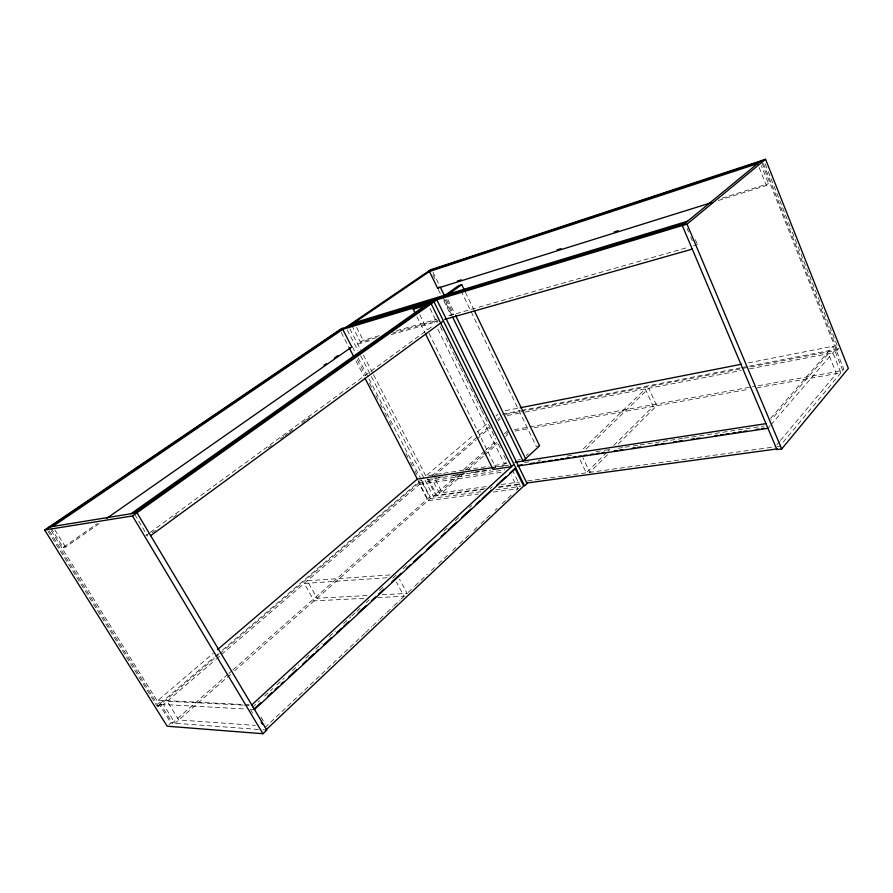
<?xml version="1.0" encoding="UTF-8"?>
<svg xmlns="http://www.w3.org/2000/svg" width="893" height="893" viewBox="0 0 893 893"><rect width="100%" height="100%" fill="white"/><g stroke="black" fill="none" stroke-linecap="round" stroke-linejoin="round"><path stroke-width="0.67" stroke-dasharray="4.46 3.35" d="M776.932 444.692L779.589 441.51M780.482 440.45L836.373 373.598L828.425 353.695L771.619 419.386M505.438 414.397L837.422 350.089L838.516 348.817L790.83 228.485M768.627 427.568L770.134 425.805M770.893 424.934L834.843 350.592M770.525 418.404L833.102 346.205L842.758 370.517L752.475 386.781M607.53 454.716L589.849 472.341L582.861 457.584M618.347 443.944L656.679 405.746L648.843 388.265L585.094 450.039M606.916 452.304L586.255 472.832L579.858 459.348M607.899 451.333L609.874 449.38M613.804 445.462L653.163 406.371L645.326 388.946L582.515 449.625M364.724 633.394L262.631 729.782L264.786 729.938M365.739 632.445L371.801 626.719M372.816 625.759L378.878 620.032M379.893 619.083L385.955 613.357M386.959 612.408L393.032 606.682M394.036 605.722L400.109 599.996M401.113 599.047L407.186 593.32M408.19 592.36L414.263 586.634M415.267 585.685L427.401 574.232M431.442 570.415L434.478 567.546M438.519 563.74L448.632 554.196M452.673 550.378L455.698 547.509M459.75 543.692L469.852 534.148M473.904 530.33L476.929 527.473M480.97 523.655L491.083 514.111M495.124 510.294L497.144 508.385M502.201 503.619L511.298 495.023M516.355 490.257L518.375 488.348M252.395 707.368L259.573 700.771M264.696 696.06L272.89 688.514M276.997 684.741L284.175 678.144M292.368 670.598L298.519 664.95M305.696 658.342L309.793 654.58M315.943 648.921L322.094 643.261M329.271 636.664L335.422 631.005M343.626 623.459L350.793 616.862M351.82 615.924L355.916 612.151M356.943 611.214L360.024 608.379M366.175 602.719L369.244 599.895M379.492 590.463L384.626 585.752M392.82 578.217L396.916 574.445M403.078 568.785L408.201 564.075M444.078 531.078L447.147 528.243M455.352 520.708L459.449 516.935M469.696 507.503L471.75 505.617M490.201 488.65L492.255 486.763M526.29 455.575L528.299 453.733M493.059 469.439L495.582 467.162L427.859 330.979M460.174 474.663L436.119 495.883L373.542 374.725M465.387 470.053L496.754 442.381M506.085 434.154L508.173 432.312M464.047 473.312L442.135 492.679L434.355 477.554M468.222 469.629L483.861 455.787M484.91 454.872L497.423 443.799M505.773 436.42L507.86 434.578M230.55 674.427L175.084 723.241L163.43 704.488L215.135 660.039M234.736 670.743L430.415 498.506L421.987 482.242L221.475 654.591M458.399 474.172L433.306 496.262L425.012 480.233M463.623 469.562L484.542 451.155M485.58 450.228L496.039 441.03M504.4 433.663L507.537 430.906M169.011 724.569L170.876 722.928L261.236 729.681M227.838 674.349L172.405 723.04L158.206 700.224L213.204 653.296M228.887 673.434L232.024 670.676M233.073 669.761L430.102 496.698L483.37 489.464M431.989 475.913L489.219 426.597M497.412 419.531L499.645 417.611M433.752 476.382L475.958 439.948M477.018 439.043L489.677 428.104M498.115 420.826L500.225 418.996M718.407 200.478L766.317 185.521L768.505 183.645L761.349 165.64M216.195 659.134L220.415 655.507M47.965 531.123L157.09 706.117L214.13 657.237M215.191 656.333L218.361 653.62M222.58 649.992L420.112 480.735L421.697 480.501L219.834 653.676M426.91 475.109L472.888 435.695M477.074 432.112L487.522 423.159M495.883 415.993L497.981 414.196M157.09 706.117L158.608 706.196L218.83 654.536M152.145 532.786L155.527 530.308M173.532 517.136L176.903 514.658M268.079 447.94L271.45 445.473M280.458 438.887L283.829 436.409M284.956 435.583L288.339 433.116M289.455 432.29L292.837 429.823M301.834 423.237L305.216 420.759M306.344 419.933L309.715 417.466M434.456 322.328L437.213 320.319M145.771 535.655L149.142 533.199M150.27 532.373L433.719 325.286M51.035 528.02L63.124 547.442L97.315 523.577M63.124 547.442L65.602 547.119L99.815 523.186M379.268 335.69L363.228 340.278L357.736 344.118L372.459 339.943M721.957 198.224L768.505 183.645M396.648 330.711L436.755 319.236M448.788 315.798L688.09 247.339M693.437 245.809L697.455 244.66M376.533 337.621L360.482 342.198L352.032 325.789M392.585 333.044L438.061 320.085M391.19 334.618L438.016 321.324M505.215 410.713L518.878 408.023M748.39 362.871L833.102 346.205M502.592 414.118L520.351 410.668M521.713 410.4L740.197 367.927M741.558 367.67L838.516 348.817M507.414 415.491L523.834 412.332M525.196 412.064L741.29 370.472M749.495 368.887L832.923 352.824L840.871 372.794L757.353 387.729M514.446 429.656L751.102 387.026M515.015 431.085L528.712 428.64M534.181 427.658L749.138 389.203M539.595 445.819L536.302 446.366L462.172 293.239M517.605 459.984L520.273 459.571M428.618 475.589L435.505 474.529M436.878 474.317L442.381 473.469M443.765 473.257L464.416 470.075M465.8 469.863L489.208 466.258M494.711 465.409L508.485 463.288M494.242 467.151L508.005 465.052M524.526 462.529L530.029 461.692M538.289 460.431L541.035 460.007M567.189 456.022L574.076 454.972M596.089 451.612L602.976 450.563M604.349 450.351L609.852 449.503M618.112 448.253L623.615 447.404M625 447.192L631.876 446.143M633.26 445.942L638.763 445.094M640.136 444.881L669.036 440.472M670.42 440.26L682.799 438.374M684.183 438.162L764.006 425.983M499.031 466.626L508.564 465.175M433.931 478.146L436.688 477.722M438.072 477.521L443.575 476.683M453.22 475.232L458.723 474.395M460.107 474.183L465.61 473.357M471.124 472.52L473.882 472.107M475.255 471.895L480.769 471.069M482.142 470.857L487.656 470.019M427.714 479.597L491.083 470.042M419.185 482.655L505.025 469.852M501.051 472.364L419.453 484.408L427.914 500.705L478.369 494.019M486.183 486.618L439.3 493.07L432.123 479.139M501.341 484.531L519.268 482.064M527.54 480.925L541.325 479.016M542.71 478.827L775.704 446.746M777.089 446.556L779.846 446.165L843.829 369.222L761.595 162.046M485.122 488.683L436.833 495.258L428.428 478.972M498.919 486.797L519.614 483.984M498.394 487.433L520.239 484.464M480.892 491.742L427.613 498.886L417.332 479.083M495.861 489.732L520.507 486.417L512.303 470.031M493.371 492.032L517.918 488.772L511.533 475.857M390.018 574.936L307.292 580.818L317.093 598.243L368.329 595.486M386.937 577.76L304.234 583.453L314.079 600.9L365.304 598.265M382.182 594.738L407.108 593.387L399.461 579.189M377.761 597.618L404.06 596.267L396.392 582.024M158.206 700.224L243.521 704.521M244.894 704.599L250.397 704.867M243.175 705.124L167.203 701.251L178.812 719.97L255.32 725.384M244.559 705.191L250.085 705.47M160.762 704.343L246.211 709.031M251.413 709.31L253.556 709.433M51.135 530.643L170.876 722.928M49.349 530.889L158.608 706.196M54.908 529.917L65.602 547.119M134.676 514.39L147.646 536.079M250.341 709.254L253.757 714.958M261.013 717.068L265.087 723.899M341.238 332.509L348.516 346.54M356.006 360.962L363.674 375.741M347.187 329.807L358.037 350.77M360.582 355.704L370.796 375.428M371.432 376.656L424.376 479.005M352.434 346.841L355.648 353.048M358.205 357.981L421.116 479.362M421.753 480.601L430.102 496.698M357.3 359.633L365.628 375.696M369.479 383.119L373.319 390.531M375.886 395.476L377.806 399.182M380.373 404.127L382.293 407.833M384.861 412.778L386.781 416.484M389.348 421.418L391.268 425.135M406.014 453.555L407.934 457.261M410.501 462.206L412.421 465.912M414.977 470.857L416.908 474.563M356.608 327.407L363.228 340.278M349.855 328.858L360.772 350M363.328 354.945L372.906 373.497M416.942 316.68L424.99 332.821M419.777 314.738L427.234 329.729M440.305 326.57L443.397 332.832M445.864 337.833L454.504 355.336M455.117 356.586L460.062 366.588M460.676 367.838L465.61 377.851M466.235 379.101L469.93 386.602M470.555 387.852L475.489 397.854M476.114 399.104L481.048 409.117M481.662 410.367L495.861 439.122M498.327 444.122L501.419 450.385M503.886 455.385L506.978 461.636L504.478 463.902L437.537 328.546M430.024 308.509L437.101 322.82M438.296 289.466L440.774 294.523M443.788 300.695L451.188 315.798M447.884 299.657L454.615 313.432M433.027 272.231L439.78 286.039M446.467 299.724L453.767 314.66M432.96 274.798L434.791 278.538M445.149 299.724L452.461 314.682M442.828 296.867L451.992 315.609M465.365 292.201L473.815 309.692M687.041 228.318L688.603 232.024M690.691 236.98L692.254 240.686M695.379 239.715L696.931 243.421M759.139 167.471L766.317 185.521M765.189 163.776L767.757 170.25M768.259 171.545L790.316 227.19M763.415 163.531L837.422 350.089"/><path stroke-width="1.34" d="M761.082 160.751L682.308 225.538L776.966 449.625L781.688 448.978L848.35 368.407L765.58 159.267L430.515 269.82L345.915 327.34M265.868 730.028L523.666 485.993L514.993 468.367L509.858 473.1M765.58 159.267L686.996 224.121L341.271 328.747L44.65 530.007L167.147 726.21L262.944 733.733L266.795 730.094L136.986 512.761L48.936 527.104M253.556 709.433L260.734 702.813M267.911 696.194L272.019 692.41M275.089 689.575L278.169 686.739M281.239 683.904L283.293 682.018M288.417 677.285L296.621 669.728M302.772 664.057L306.868 660.273M308.922 658.387L314.046 653.654M316.1 651.767L318.154 649.87M323.277 645.148L331.482 637.58M336.605 632.858L341.729 628.136M343.783 626.239L348.906 621.517M358.126 613L366.331 605.443M371.455 600.721L375.562 596.937M378.632 594.102L383.767 589.369M391.96 581.812L401.191 573.306M406.315 568.573L410.423 564.789M413.492 561.954L421.697 554.397M426.821 549.664L436.052 541.158M441.175 536.436L445.272 532.652M448.353 529.817L456.546 522.249M461.681 517.527L470.901 509.021M476.025 504.288L480.133 500.504M482.187 498.618L491.407 490.112M496.53 485.379L505.762 476.873M254.483 709.477L515.92 468.233M251.77 704.945L514.011 464.349M217.434 649.68L417.332 479.083L493.583 467.463M763.649 159.903L762.388 160.941L429.131 270.758M150.671 535.666L443.475 321.011M442.828 296.867L458.522 285.704L461.737 284.711L464.159 289.712M446.042 295.896L461.737 284.711M133.995 513.252L430.839 302.783M44.65 530.007L132.499 515.953L436.833 299.825L527.071 483.537L524.604 485.87L434.02 301.823L340.021 330.176M131.014 513.732L427.669 303.732M415.089 312.952L413.236 309.224L416.049 307.237M324.059 365.215L326.336 363.63M334.317 358.06L337.733 355.671M106.658 518.409L351.842 346.942L342.733 329.361L52.776 526.479M757.599 163.609L429.444 271.505L437.603 288.182L439.211 287.066M342.812 328.278L47.876 528.533L46.492 528.756M348.638 326.514L431.866 269.853M457.294 281.094L461.29 279.844M557.042 249.861L561.027 248.611M614.228 231.946L618.224 230.707M437.603 288.182L711.754 202.566M354.197 322.73L687.588 221.207M351.429 324.617L684.953 223.362M413.236 309.224L431.207 303.821L511.499 466.659L493.059 469.439L425.604 334.071M444.714 319.415L692.265 249.114M520.239 407.755L741.558 364.21M515.116 462.261L765.993 423.628M519.324 465.242L522.081 464.818M530.353 463.567L534.483 462.954M537.24 462.529L539.986 462.116M542.743 461.703L545.5 461.279M548.257 460.866L552.387 460.241M555.145 459.828L557.891 459.415M560.648 458.991L563.405 458.578M566.162 458.165L568.908 457.741M573.049 457.116L575.795 456.703M578.552 456.29L581.31 455.876M584.067 455.452L586.813 455.039M590.954 454.414L593.7 454.001M596.457 453.577L599.214 453.164M601.971 452.751L604.717 452.338M614.362 450.876L617.119 450.463M619.876 450.05L622.633 449.625M632.266 448.174L635.023 447.75M637.781 447.337L640.538 446.924M655.685 444.636L658.442 444.212M661.188 443.799L663.945 443.386M673.59 441.923L676.347 441.51M679.093 441.097L681.85 440.684M691.495 439.222L694.252 438.809M696.998 438.385L699.755 437.972M714.902 435.684L717.659 435.271M720.417 434.846L723.174 434.433M725.931 434.02L728.677 433.607M732.807 432.982L735.564 432.558M738.321 432.145L741.078 431.732M743.836 431.308L746.581 430.895M756.226 429.444L758.983 429.02M761.74 428.607L764.486 428.194M517.248 466.101L767.969 428.327M526.513 483.046L777.613 448.855M261.08 722.013L262.453 724.301M132.499 515.953L262.944 733.733M348.973 347.41L354.086 357.267M364.958 378.197L417.377 479.184M455.441 315.129L525.586 458.745M440.383 287.278L444.647 295.985M452.684 317.16L523.097 461.034L539.595 445.819L474.417 310.943M686.996 224.121L781.688 448.978"/></g></svg>
